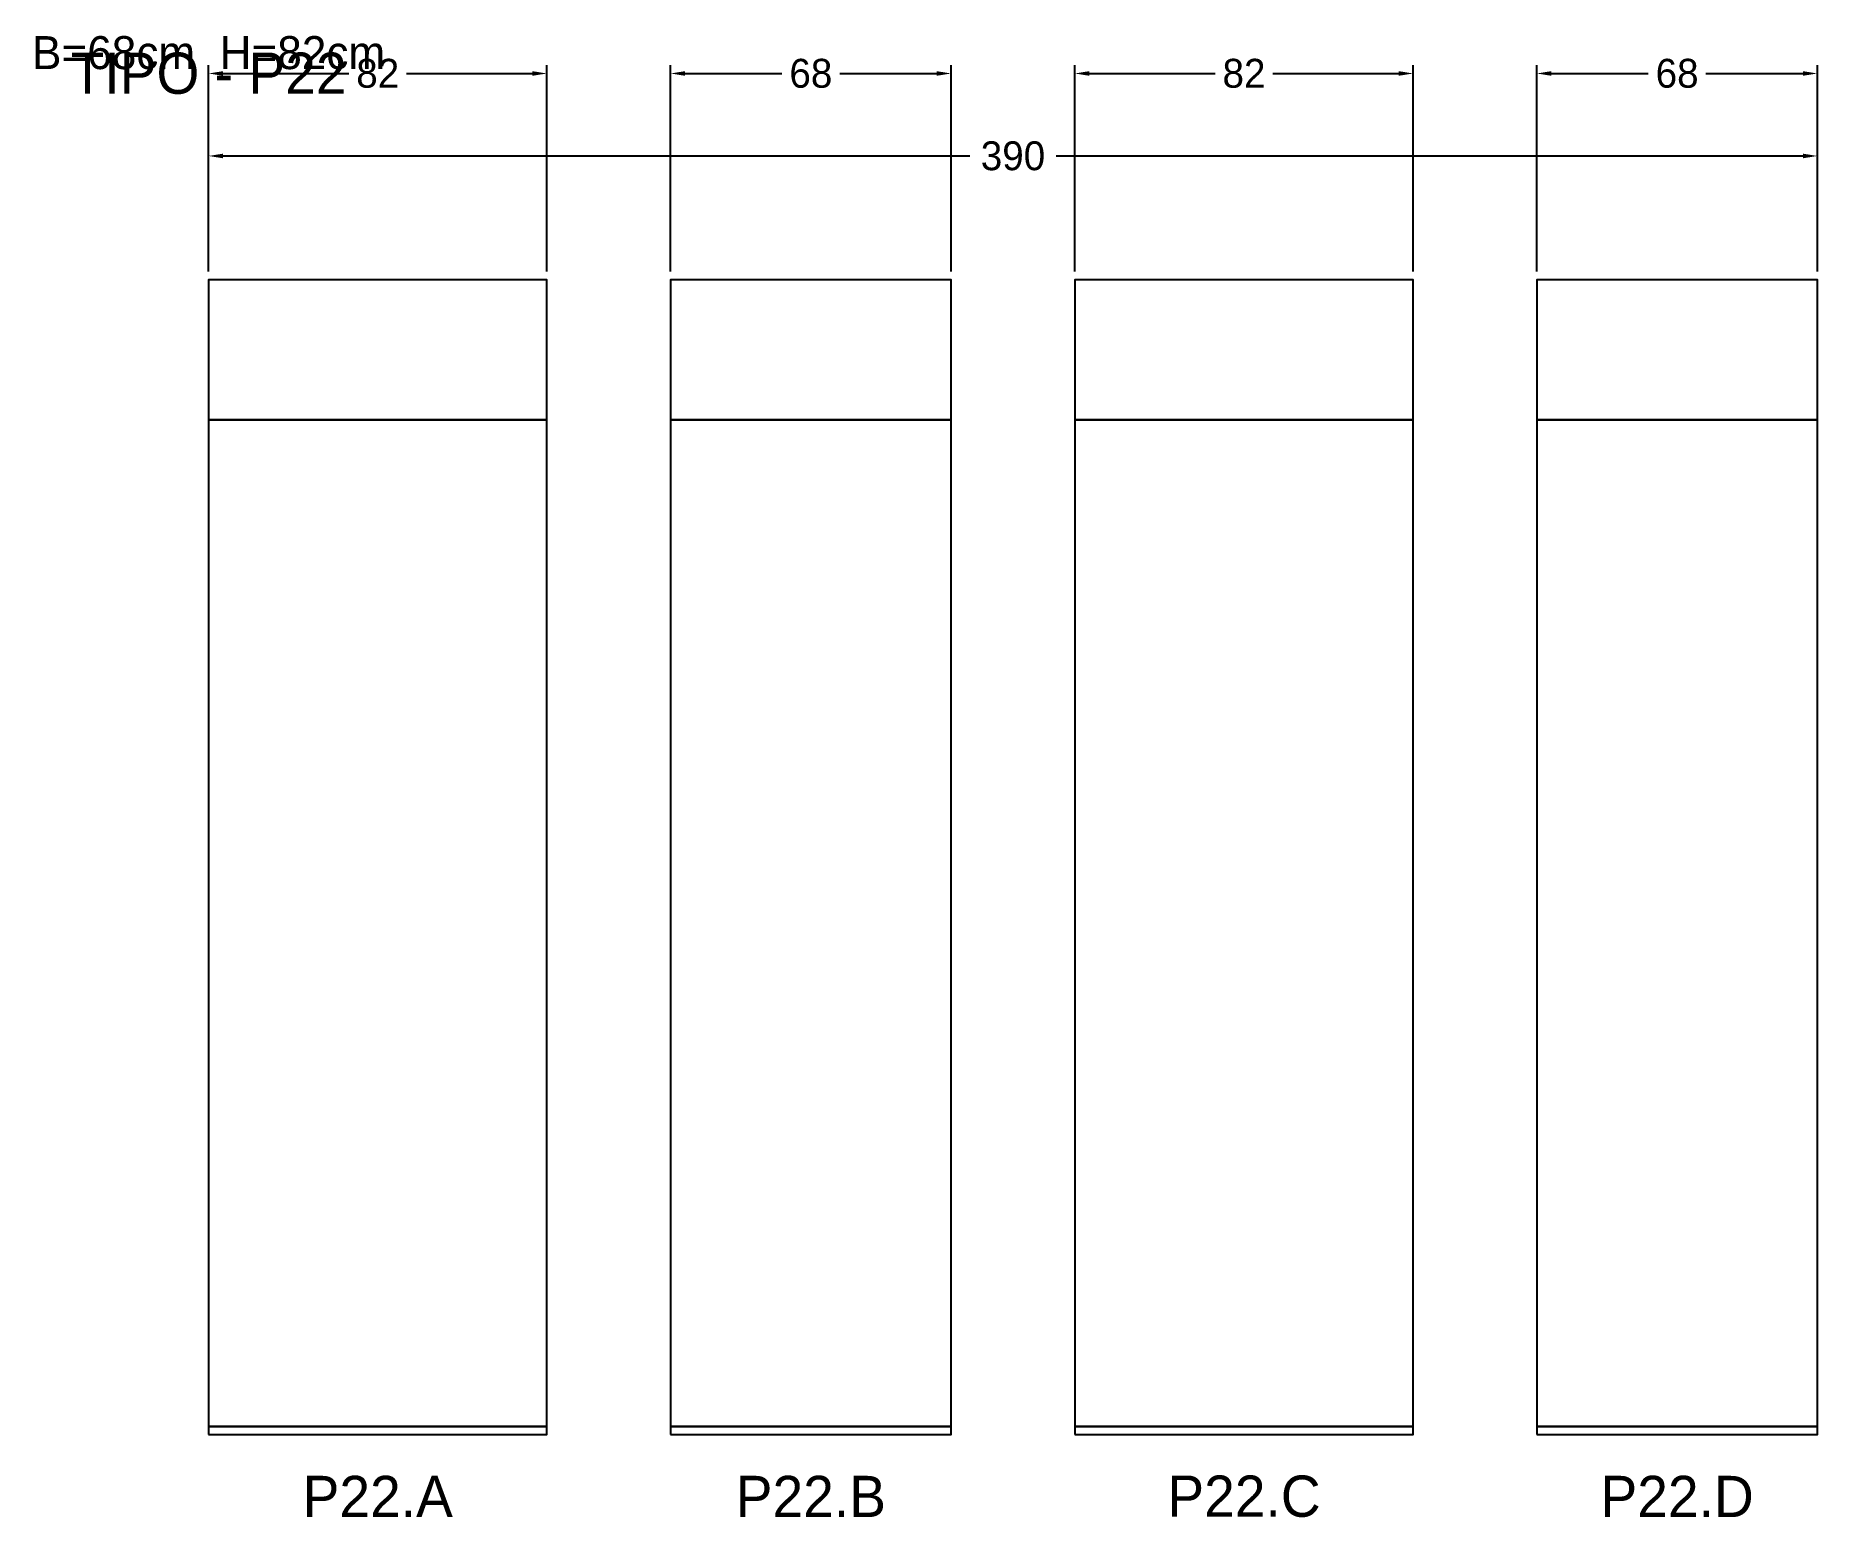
# Model space of a CAD drawing. Header units: metres. Extents: x -42 to 390, y -20 to 339.
import ezdxf

# ---------------------------------------------------------------- set-up
doc = ezdxf.new("R2010")
doc.units = ezdxf.units.M
for name, color, linetype in [('COTA', 3, 'Continuous'), ('Cota Secao (2x)', 3, 'Continuous'), ('NOMENCLATURA', 1, 'Continuous'), ('Paineis', 7, 'Continuous'), ('Texto Secao', 2, 'Continuous')]:
    doc.layers.add(name, color=color, linetype=linetype)
doc.dimstyles.new('COTA', dxfattribs={"dimtxt": 7, "dimasz": 3.5, "dimexe": 2, "dimexo": 2, "dimgap": 1.5, "dimtad": 1, "dimdec": 1, "dimcen": 2.5, "dimclrd": 3, "dimclre": 3, "dimclrt": 3, "dimazin": 3, "dimtfac": 1, "dimtmove": 0, "dimatfit": 3})

# ---------------------------------------------------------------- blocks, each defined once
blk = doc.blocks.new('_CLOSEDFILLED')
at = {"color": 0, "linetype": 'BYBLOCK'}
blk.add_solid([(-1, 0.16), (0, 0), (-1, -0.16)], dxfattribs=at)
blk = doc.blocks.new('*D1')
at = {"color": 3}
for p, q in [((0, 282), (0, 312)), ((390, 282), (390, 312)), ((3.5, 310), (184.5, 310)), ((205.5, 310), (386.5, 310))]:
    blk.add_line(p, q, dxfattribs=at)
at = {"layer": 'Defpoints'}
for p in [(0, 310), (0, 280), (390, 280)]:
    blk.add_point(p, dxfattribs=at)
at = {"layer": 'COTA', "color": 3, "xscale": 3.5, "yscale": 3.5, "rotation": 180}
blk.add_blockref('_CLOSEDFILLED', (0, 310), dxfattribs=at)
at = {"layer": 'COTA', "color": 3, "xscale": 3.5, "yscale": 3.5}
blk.add_blockref('_CLOSEDFILLED', (390, 310), dxfattribs=at)
at = {"layer": 'COTA', "color": 3, "insert": (195, 310), "char_height": 7, "attachment_point": 5}
blk.add_mtext('390', dxfattribs=at)
blk = doc.blocks.new('*D2')
at = {"color": 3}
for p, q in [((0, 282), (0, 332)), ((3.5, 330), (34, 330)), ((48, 330), (78.5, 330)), ((82, 282), (82, 332))]:
    blk.add_line(p, q, dxfattribs=at)
at = {"layer": 'Defpoints'}
for p in [(0, 330), (0, 280), (82, 280)]:
    blk.add_point(p, dxfattribs=at)
at = {"layer": 'COTA', "color": 3, "xscale": 3.5, "yscale": 3.5, "rotation": 180}
blk.add_blockref('_CLOSEDFILLED', (0, 330), dxfattribs=at)
at = {"layer": 'COTA', "color": 3, "xscale": 3.5, "yscale": 3.5}
blk.add_blockref('_CLOSEDFILLED', (82, 330), dxfattribs=at)
at = {"layer": 'COTA', "color": 3, "insert": (41, 330), "char_height": 7, "attachment_point": 5}
blk.add_mtext('82', dxfattribs=at)
blk = doc.blocks.new('*D3')
at = {"color": 3}
for p, q in [((112, 282), (112, 332)), ((115.5, 330), (139, 330)), ((153, 330), (176.5, 330)), ((180, 282), (180, 332))]:
    blk.add_line(p, q, dxfattribs=at)
at = {"layer": 'Defpoints'}
for p in [(112, 330), (112, 280), (180, 280)]:
    blk.add_point(p, dxfattribs=at)
at = {"layer": 'COTA', "color": 3, "xscale": 3.5, "yscale": 3.5, "rotation": 180}
blk.add_blockref('_CLOSEDFILLED', (112, 330), dxfattribs=at)
at = {"layer": 'COTA', "color": 3, "xscale": 3.5, "yscale": 3.5}
blk.add_blockref('_CLOSEDFILLED', (180, 330), dxfattribs=at)
at = {"layer": 'COTA', "color": 3, "insert": (146, 330), "char_height": 7, "attachment_point": 5}
blk.add_mtext('68', dxfattribs=at)
blk = doc.blocks.new('*D4')
at = {"color": 3}
for p, q in [((210, 282), (210, 332)), ((213.5, 330), (244, 330)), ((258, 330), (288.5, 330)), ((292, 282), (292, 332))]:
    blk.add_line(p, q, dxfattribs=at)
at = {"layer": 'Defpoints'}
for p in [(210, 330), (210, 280), (292, 280)]:
    blk.add_point(p, dxfattribs=at)
at = {"layer": 'COTA', "color": 3, "xscale": 3.5, "yscale": 3.5, "rotation": 180}
blk.add_blockref('_CLOSEDFILLED', (210, 330), dxfattribs=at)
at = {"layer": 'COTA', "color": 3, "xscale": 3.5, "yscale": 3.5}
blk.add_blockref('_CLOSEDFILLED', (292, 330), dxfattribs=at)
at = {"layer": 'COTA', "color": 3, "insert": (251, 330), "char_height": 7, "attachment_point": 5}
blk.add_mtext('82', dxfattribs=at)
blk = doc.blocks.new('*D5')
at = {"color": 3}
for p, q in [((322, 282), (322, 332)), ((325.5, 330), (349, 330)), ((363, 330), (386.5, 330)), ((390, 282), (390, 332))]:
    blk.add_line(p, q, dxfattribs=at)
at = {"layer": 'Defpoints'}
for p in [(322, 330), (322, 280), (390, 280)]:
    blk.add_point(p, dxfattribs=at)
at = {"layer": 'COTA', "color": 3, "xscale": 3.5, "yscale": 3.5, "rotation": 180}
blk.add_blockref('_CLOSEDFILLED', (322, 330), dxfattribs=at)
at = {"layer": 'COTA', "color": 3, "xscale": 3.5, "yscale": 3.5}
blk.add_blockref('_CLOSEDFILLED', (390, 330), dxfattribs=at)
at = {"layer": 'COTA', "color": 3, "insert": (356, 330), "char_height": 7, "attachment_point": 5}
blk.add_mtext('68', dxfattribs=at)

msp = doc.modelspace()

# ---------------------------------------------------------------- linework, layer by layer
at = {"layer": 'Paineis'}
for points in [[(0, 246), (82, 246), (82, 280), (0, 280)], [(112, 246), (180, 246), (180, 280), (112, 280)], [(210, 246), (292, 246), (292, 280), (210, 280)], [(322, 246), (390, 246), (390, 280), (322, 280)], [(0, 2), (82, 2), (82, 246), (0, 246)], [(112, 2), (180, 2), (180, 246), (112, 246)], [(210, 2), (292, 2), (292, 246), (210, 246)], [(322, 2), (390, 2), (390, 246), (322, 246)], [(0, 0), (82, 0), (82, 2), (0, 2)], [(112, 0), (180, 0), (180, 2), (112, 2)], [(210, 0), (292, 0), (292, 2), (210, 2)], [(322, 0), (390, 0), (390, 2), (322, 2)]]:
    msp.add_lwpolyline(points, close=True, dxfattribs=at)

# ---------------------------------------------------------------- texts
at = {"layer": 'Cota Secao (2x)', "insert": (0, 335), "char_height": 8, "width": 410, "attachment_point": 5}
msp.add_mtext('B=68cm  H=82cm', dxfattribs=at)
at = {"layer": 'NOMENCLATURA', "insert": (0, 330), "char_height": 10, "width": 300, "attachment_point": 5}
msp.add_mtext('TIPO - P22', dxfattribs=at)
at = {"layer": 'Texto Secao', "char_height": 10, "attachment_point": 5}
for s, insert, width in [('P22.A', (41, -15), 102), ('P22.B', (146, -15), 88), ('P22.C', (251, -15), 102), ('P22.D', (356, -15), 88)]:
    msp.add_mtext(s, dxfattribs=dict(at, insert=insert, width=width))

# ---------------------------------------------------------------- dimensions: what is measured, and where the dimension line sits
at = {"layer": 'COTA'}
for base, p1, p2, picture, middle in [((0, 330), (0, 280), (82, 280), '*D2', (41, 330)), ((112, 330), (112, 280), (180, 280), '*D3', (146, 330)), ((210, 330), (210, 280), (292, 280), '*D4', (251, 330)), ((322, 330), (322, 280), (390, 280), '*D5', (356, 330)), ((0, 310), (0, 280), (390, 280), '*D1', (195, 310))]:
    dim = msp.add_linear_dim(base=base, p1=p1, p2=p2, dimstyle='COTA', dxfattribs=at)
    dim.commit()
    dim.dimension.update_dxf_attribs({"geometry": picture, "text_midpoint": middle})

doc.saveas('drawing.dxf')
